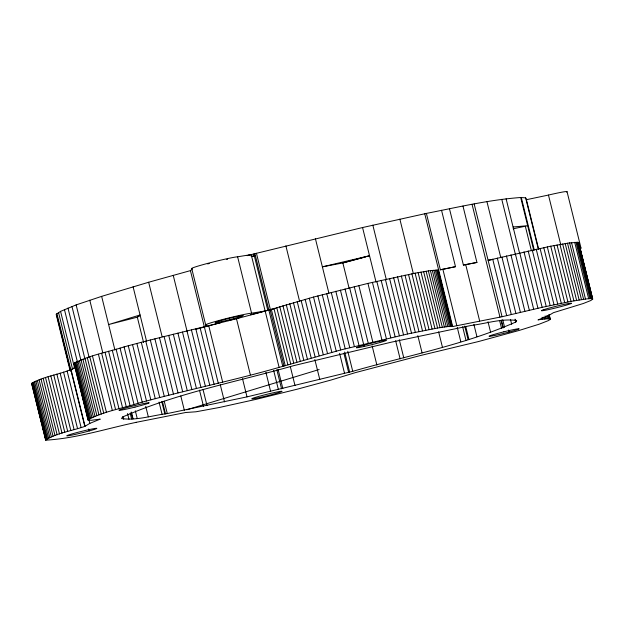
<?xml version="1.0" encoding="UTF-8"?>
<svg xmlns="http://www.w3.org/2000/svg" width="632" height="632" viewBox="0 0 632 632"><rect width="100%" height="100%" fill="white"/><g stroke="black" fill="none" stroke-linecap="round" stroke-linejoin="round"><path stroke-width="0.95" d="M100.275 419.111L91.134 420.32L87.998 419.909L74.047 363.519C89.191 355.034 107.551 352.316 124.093 346.889C170.917 334.138 218.435 324.161 265.156 310.999L267.81 310.328L253.851 253.938L362.555 227.536L426.395 213.403C457.655 207.288 488.836 199.815 520.689 197.508L525.627 197.84L526.298 199.206L538.598 248.905M87.998 419.909C103.15 411.432 121.502 408.707 138.053 403.279C184.844 390.402 232.45 380.796 279.107 367.389L340.688 349.962L407.569 333.973L437.581 328.024L447.859 326.562L452.654 326.547L502.069 316.727L542.138 307.334L571.012 301.377L587.175 298.825L590.928 298.596L592.721 299.102L590.786 300.532L583.281 303.51L553.458 312.666L548.434 315.676L537.998 319.95M135.398 422.484L185.626 412.514L195.96 411.788L219.304 407.49L256.379 399.274L297.585 389.099L330.899 380.077L355.468 372.596L419.94 355.65L478.535 341.533L519.283 330.402L539.301 324.153L548.6 320.511L550.274 319.152L549.327 315.329M136.204 422.334C106.231 428.67 76.251 438.442 45.654 440.172L31.6 383.569C44.54 375.55 61.178 374.863 74.513 367.761L60.561 311.371L76.132 304.901L101.641 296.361L148.654 282.243L190.422 270.622L192.231 269.09M99.872 419.269L89.839 423.385L84.814 426.395C72.088 430.953 56.667 432.833 45.654 440.172M491.767 259.681L488.109 260.329L550.733 246.196L569.622 242.886L578.327 242.34L592.35 298.423M74.513 367.761L70.105 370.676L56.153 314.286L60.561 311.371M515.744 322.036L516.699 320.511C501.563 318.291 486.055 323.631 470.982 325.488L391.271 342.188L293.706 365.652C236.566 381.933 177.11 393.088 122.529 417.025L121.573 418.55C136.71 420.77 152.217 415.422 167.29 413.565L247.009 396.872L352.751 371.324C407.142 355.65 463.825 345.04 515.744 322.036L515.033 319.168M204.373 327.013L206.79 324.974A24.237 1.185 -13.9 0 1 220.56 320.068L223.365 319.326A24.237 1.185 -13.9 0 1 251.568 313.172L265.156 310.999M139.601 315.889L137.318 317.169L108.617 324.556L140.067 314.973L137.318 317.169L143.598 342.544M566.485 192.057L566.793 191.907A24.237 1.185 -13.9 0 0 548.465 195.059L526.503 199.68M580.137 248.597L580.753 248.297A24.237 1.185 -13.9 0 0 579.552 247.989M438.695 270.148L430.424 270.583L415.098 273.174L367.935 283.397L313.535 297.048L268.853 310.067L275.149 308.471M186.74 409.805L319.136 369.53M89.223 430.929L88.259 431.198A15.508 0.758 -13.9 0 1 66.976 435.875A15.508 0.758 -13.9 0 1 83.361 430.929A15.508 0.758 -13.9 0 1 95.827 428.907L95.029 429.199A15.508 0.758 -13.9 0 1 89.91 430.74L89.223 430.929L88.749 429.017M195.328 329.485L220.884 322.589M365.288 256.979L342.852 262.952L322.383 266.846L369.53 255.739L342.852 262.952L349.133 288.334M513.129 228.808L527.665 225.703L513.081 226.983M227.931 320.708L239.686 317.596M247.57 255.541L251.196 254.609L279.107 367.389M251.283 256.592L254.901 255.652L251.244 256.616M247.183 255.66L253.851 253.938M250.651 314.76L267.81 310.328M426.395 213.403L440.346 269.801L455.498 266.68L441.539 210.282M440.346 269.801L455.498 266.68M449.447 208.671L463.398 265.061L476.931 262.438L462.972 206.048M463.398 265.061L476.931 262.438M192.104 268.616A24.237 1.185 -13.9 0 1 206.601 263.67L209.413 262.936A24.237 1.185 -13.9 0 1 237.608 256.782L251.196 254.609M538.401 319.792L547.138 318.741L550.274 319.152M32.035 383.94L31.6 383.569M567.046 191.686L581.006 248.084M578.762 242.712L592.721 299.102M578.667 242.498L592.619 298.889M578.327 242.34L592.287 298.731M577.767 242.238L591.718 298.636M576.969 242.198L590.928 298.596M575.949 242.222L589.901 298.612M574.693 242.301L588.653 298.691M571.533 242.633L585.485 299.023M569.622 242.886L583.581 299.276M567.504 243.194L581.464 299.584M565.182 243.557L579.141 299.955M562.662 243.984L576.621 300.374M548.465 195.059L560.766 244.758M559.952 244.458L573.911 300.848M557.053 244.987L571.012 301.377M553.98 245.564L567.931 301.962M550.733 246.196L564.692 302.586M547.328 246.875L561.279 303.273M543.765 247.602L557.724 303.992M540.06 248.376L554.019 304.766M525.627 197.84L538.401 249.458M536.22 249.19L550.18 305.58M521.266 197.405L534.269 249.972M520.689 197.508L533.716 250.138M549.018 314.625L550.203 319.405M548.766 314.989L549.903 319.721M532.255 250.043L546.214 306.441M548.371 315.858L549.082 318.726M525.342 226.311L531.394 250.754M547.517 315.834L548.228 318.702M546.427 315.874L547.138 318.741M545.116 315.968L545.827 318.836M528.178 250.944L542.138 307.334M543.82 317.074L544.294 318.986M542.066 317.288L542.54 319.2M523.999 251.868L537.951 308.266M519.725 252.84L533.677 309.23M506.098 198.788L519.591 253.298M515.364 253.835L529.316 310.225M501.769 199.333L515.491 254.767M510.933 254.862L524.892 311.252M506.445 255.913L520.397 312.303M501.903 256.987L515.862 313.377M486.948 201.663L500.67 257.098M515.428 319.871L515.902 321.783M497.329 258.085L511.288 314.475M510.506 319.523L511.691 324.303M492.731 259.199L506.682 315.597M508.634 330.038L509.1 331.95M474.158 203.939L502.069 316.727M502.701 319.642L504.597 327.289M501.366 320.116L503.262 327.763M501.034 320.25L502.922 327.897M472.049 204.302L499.959 317.082M499.683 320.787L501.571 328.435M488.015 321.783L490.614 332.29M465.705 264.595L479.656 320.985M473.874 324.311L476.947 336.738M465.8 326.799L468.873 339.218M464.725 326.096L468.036 339.479M462.624 326.744L465.934 340.127M442.866 269.256L456.825 325.646M457.252 327.368L460.799 341.707M424.743 213.758L452.654 326.547M438.197 270.038L452.149 326.428M437.463 269.983L451.422 326.373M436.499 269.983L450.458 326.373M435.314 270.046L449.265 326.436M433.9 270.164L447.859 326.562M432.272 270.346L446.224 326.736M430.424 270.583L444.375 326.973M428.362 270.875L442.313 327.265M426.094 271.231L440.054 327.621M438.624 331.816L442.408 347.11M423.63 271.634L437.581 328.024M420.967 272.092L434.927 328.49M418.123 272.613L432.075 329.003M415.098 273.174L429.049 329.564M399.851 219.114L413.336 273.593M411.898 273.79L425.849 330.188M408.533 274.462L422.484 330.852M405.009 275.173L418.969 331.563M417.823 335.655L422.081 352.861M401.344 275.931L415.303 332.321M397.544 276.737L411.495 333.127M393.61 277.582L407.569 333.973M389.565 278.467L403.524 334.857M372.841 225.166L386.326 279.644M385.409 279.383L399.369 335.774M399.298 339.716L403.785 357.878M381.159 280.339L395.118 336.73M395.632 340.719L400.127 358.881M376.822 281.327L390.781 337.725M362.555 227.536L376.04 282.054M372.414 282.346L386.365 338.736M367.935 283.397L381.894 339.787M358.842 285.553L372.801 341.944M372.161 345.957L376.893 365.067M354.252 286.667L368.203 343.058M363.835 344.495L364.308 346.407M349.638 287.797L363.59 344.187M345.017 288.935L358.976 345.325M340.411 290.088L354.362 346.478M335.813 291.241L349.773 347.639M347.782 351.258L352.751 371.324M331.255 292.411L345.206 348.801M344.677 352.032L349.646 372.106M343.903 353.248L348.627 372.367M315.4 238.651L328.893 293.161M326.736 293.572L340.688 349.962M339.597 353.343L344.566 373.409M322.265 294.733L336.224 351.123M317.864 295.895L331.816 352.285M313.535 297.048L327.495 353.438M309.301 298.185L323.252 354.576M305.153 299.315L319.113 355.705M301.124 300.429L315.076 356.819M314.831 359.537L319.8 379.611M285.885 245.872L299.6 301.306M297.206 301.519L311.165 357.91M293.422 302.594L307.381 358.984M289.772 303.637L303.731 360.035M286.272 304.656L300.232 361.054M282.931 305.651L296.89 362.041M279.755 306.607L293.706 362.997M276.753 307.531L290.704 363.921M290.293 366.528L295.026 385.646M273.925 308.416L287.884 364.806M271.294 309.261L285.245 365.659M256.442 253.274L270.401 309.664M270.069 309.664L284.029 366.062M254.893 253.677L282.804 366.465M278.104 369.428L282.828 388.538M276.84 369.72L281.572 388.838M273.664 370.478L278.396 389.589M237.608 256.782L251.568 313.172M265.906 372.319L270.63 391.429M236.407 318.449L250.359 374.839M242.514 378.71L247.009 396.872M208.742 325.82L222.693 382.21M191.741 268.553L205.692 324.943M220.26 384.675L224.518 401.881M190.422 270.622L218.332 383.403M200.147 327.961L214.106 384.351M195.833 328.94L209.792 385.33M191.441 329.951L205.4 386.342M202.998 389.375L207.02 405.626M173.231 275.323L187.19 331.713M186.985 330.986L200.936 387.384M199.491 390.126L203.512 406.376M182.474 332.053L196.426 388.443M177.916 333.135L191.867 389.533M173.326 334.241L187.277 390.639M168.72 335.371L182.672 391.761M180.792 395.956L184.339 410.294M164.099 336.508L178.058 392.899M148.654 282.243L162.132 336.722M159.485 337.654L173.445 394.044M154.887 338.807L168.847 395.205M150.313 339.969L164.273 396.367M164.217 401.146L167.29 413.565M162.448 401.446L165.521 413.873M161.768 401.573L164.841 413.999M133.091 286.778L146.577 341.296M145.779 341.138L159.738 397.528M159.051 402.086L162.124 414.505M141.299 342.299L155.259 398.689M136.875 343.46L150.835 399.851M132.53 344.614L146.482 401.004M145.723 406.329L148.323 416.844M128.264 345.759L142.224 402.15M124.093 346.889L138.053 403.279M120.033 348.011L133.984 404.401M135.319 410.792L137.215 418.439M116.083 349.109L130.042 405.499M131.44 412.159L133.091 418.85M131.014 412.198L132.665 418.89M101.641 296.361L114.898 349.93M130.176 413.265L131.598 419M112.259 350.183L126.218 406.574M127.553 413.526L128.975 419.261M108.578 351.242L122.529 407.632M123.027 416.425L123.73 419.293M105.03 352.269L118.99 408.659M89.776 300.176L102.779 352.743M101.649 353.264L115.601 409.654M98.418 354.236L112.378 410.626M92.493 356.061L106.453 412.451M89.807 356.922L103.759 413.312M76.132 304.901L89.144 357.467M87.311 357.736L101.27 414.134M85.012 358.51L98.971 414.908M71.961 306.481L84.972 359.055M82.926 359.245L96.878 415.635M81.046 359.924L94.998 416.314M67.98 308.053L80.991 360.627M79.379 360.556L93.339 416.954M77.934 361.141L91.893 417.531M64.44 309.546L77.452 362.112M76.717 361.678L90.668 418.068M75.721 362.152L89.673 418.55M74.955 362.578L88.907 418.969M88.891 419.561L89.839 423.385M74.418 362.95L88.377 419.34M74.118 363.266L88.164 420.106M58.531 312.5L72.49 368.891M71.053 369.696L85.004 426.087M56.904 313.606L84.814 426.395M56.825 315.652L67.229 357.704M67.703 359.616L69.125 365.351M69.591 367.263L70.539 371.087M67.134 371.063L81.094 427.453M63.556 372.098L77.507 428.488M60.119 373.101L74.078 429.499M56.856 374.081L70.808 430.471M53.752 375.021L67.703 431.411M50.829 375.929L64.78 432.32M48.087 376.798L62.039 433.189M45.536 377.628L59.495 434.018M43.189 378.418L57.141 434.808M41.041 379.153L54.992 435.551M39.097 379.856L53.056 436.246M37.375 380.503L51.334 436.894M35.866 381.096L49.825 437.486M34.586 381.641L48.546 438.039M33.528 382.139L47.487 438.529M32.698 382.581L46.657 438.971M32.098 382.96L46.057 439.358M32.272 384.896L41.965 424.08M42.439 425.992L43.861 431.727M44.335 433.639L45.749 439.374M31.734 383.292L45.686 439.682M207.675 263.923A14.544 0.711 -13.9 0 1 209.232 263.497M226.659 259.428A14.544 0.711 -13.9 0 1 227.599 259.27M281.872 391.334L281.825 391.382A15.508 0.758 -13.9 0 0 279.692 391.5L278.609 391.69A15.508 0.758 -13.9 0 0 254.633 397.631A15.508 0.758 -13.9 0 0 261.608 397.101A15.508 0.758 -13.9 0 0 281.84 391.437L281.825 391.382M356.448 347.671L356.401 347.726A15.508 0.758 -13.9 0 0 358.581 347.56L359.663 347.371A15.508 0.758 -13.9 0 0 383.64 341.422A15.508 0.758 -13.9 0 0 376.664 341.959A15.508 0.758 -13.9 0 0 356.44 347.624L356.448 347.671M543.244 309.862L542.446 310.146A15.508 0.758 -13.9 0 0 554.912 308.132A15.508 0.758 -13.9 0 0 571.296 303.178A15.508 0.758 -13.9 0 0 550.014 307.863L548.363 308.313A15.508 0.758 -13.9 0 0 543.244 309.862M135.035 407.079L134.474 407.229A15.508 0.758 -13.9 0 1 127.174 408.944L125.555 409.291A15.508 0.758 -13.9 0 1 124.504 408.304A15.508 0.758 -13.9 0 1 147.864 402.821A15.508 0.758 -13.9 0 1 136.354 406.755L135.035 407.079M503.807 331.832L501.919 332.306A15.508 0.758 -13.9 0 0 490.408 336.24A15.508 0.758 -13.9 0 0 513.769 330.749A15.508 0.758 -13.9 0 0 512.718 329.77L511.098 330.117A15.508 0.758 -13.9 0 0 503.807 331.832M222.093 321.451A14.544 0.711 -13.9 0 0 243.288 315.589A14.544 0.711 -13.9 0 0 222.14 320.179A14.544 0.711 -13.9 0 0 222.093 321.451"/></g></svg>
